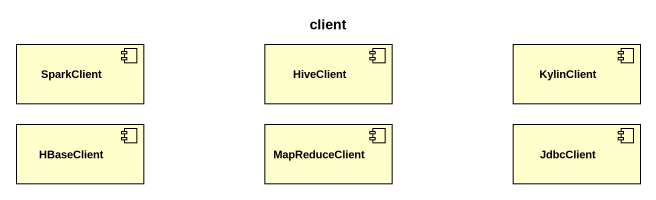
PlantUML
@startuml
title client
component SparkClient
component HiveClient
component KylinClient
component HBaseClient
component MapReduceClient
component JdbcClient
@enduml
